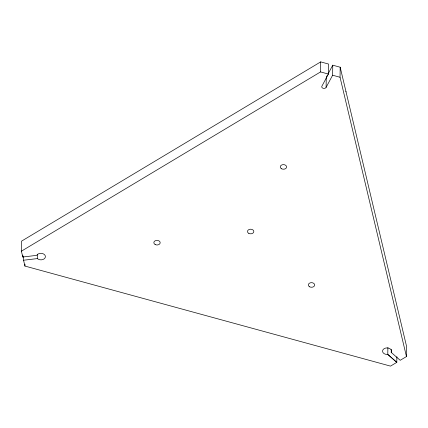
<?xml version="1.0" encoding="UTF-8"?>
<svg xmlns="http://www.w3.org/2000/svg" width="428" height="428" viewBox="0 0 428 428"><rect width="100%" height="100%" fill="white"/><g stroke="black" fill="none" stroke-linecap="round" stroke-linejoin="round"><path stroke-width="0.64" d="M37.45 254.195L37.45 258.656A4.494 3.264 0.8 0 0 44.068 258.924A4.494 3.264 0.8 0 0 43.8 254.109A4.494 3.264 0.8 0 0 37.231 254.681L36.744 255.35L22.786 257.014L21.4 251.183L21.539 241.146L320.695 61.883L328.544 64.034L328.404 74.065L321.888 86.205A2.247 1.632 0.8 0 0 323.226 88.307A2.247 1.632 0.8 0 0 326.109 87.36L332.62 75.221L332.765 65.184L340.18 67.217L406.6 346.525L406.461 356.561L400.212 360.306L391.219 352.41L391.267 349.269M22.786 257.014L22.812 255.131M396.874 356.706L396.799 362.35L390.513 366.117L24.942 266.066L23.551 260.235L23.604 256.474M24.942 266.066L24.968 264.188M21.4 251.183L320.556 71.92L320.695 61.883M326.109 87.36L326.238 77.95M406.461 356.561L340.041 77.254L340.18 67.217M345.942 91.859L345.947 91.464M387.886 347.509L387.784 354.405L396.799 362.35L387.784 354.405L386.65 354.432A4.494 3.264 0.8 0 1 382.627 350.575A4.494 3.264 0.8 0 1 388.228 348.039A4.494 3.264 0.8 0 1 391.272 352.335L391.219 352.41M326.248 77.324L327.361 75.248M327.939 74.167L332.765 65.184M23.551 260.235L37.391 258.587M320.556 71.92L328.404 74.065M332.62 75.221L340.041 77.254M155.187 244.549A3.173 2.306 0.8 0 0 160.174 242.906A3.173 2.306 0.8 0 0 155.68 240.573A3.173 2.306 0.8 0 0 155.187 244.549M248.823 233.388A3.173 2.306 0.8 0 0 253.815 231.746A3.173 2.306 0.8 0 0 249.321 229.413A3.173 2.306 0.8 0 0 248.823 233.388M281.608 168.793A3.173 2.306 0.8 0 0 286.6 167.15A3.173 2.306 0.8 0 0 282.106 164.817A3.173 2.306 0.8 0 0 281.608 168.793M309.674 286.83A3.173 2.306 0.8 0 0 314.666 285.182A3.173 2.306 0.8 0 0 310.172 282.855A3.173 2.306 0.8 0 0 309.674 286.83"/></g></svg>
